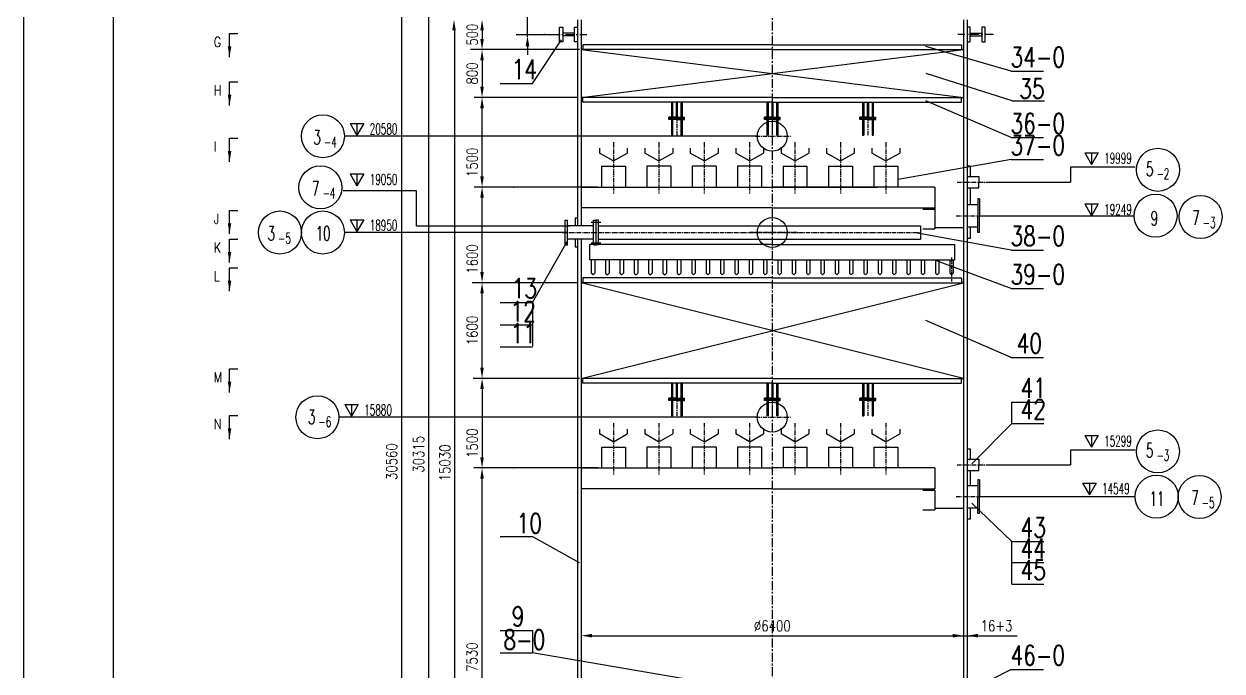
# Model space of a CAD drawing. Extents: x -776 to -173, y 628 to 1469.
# Drawn here: x -776.5 to -442.2, y 1100 to 1280.4 of the extents above; entities that cross this region are included whole.
import ezdxf
from ezdxf.enums import TextEntityAlignment as Align

# ---------------------------------------------------------------- set-up
doc = ezdxf.new("R2010")
doc.units = 0
doc.header["$MEASUREMENT"] = 0
for name, pattern in [('1', [8, 4, 4]), ('CENTER', [2, 1.25, -0.25, 0.25, -0.25]), ('CENTERX2', [4, 2.5, -0.5, 0.5, -0.5]), ('HIDDEN', [7, 5, -2])]:
    doc.linetypes.add(name, pattern=pattern)
doc.layers.get('0').update_dxf_attribs({"linetype": 'CONTINUOUS'})
doc.layers.get('DEFPOINTS').update_dxf_attribs({"linetype": 'CONTINUOUS'})
for name, color, linetype in [('1', 1, 'CENTER'), ('4', 2, 'CONTINUOUS'), ('_TEXT', 3, 'CONTINUOUS'), ('CENTER', 1, 'CENTER')]:
    doc.layers.add(name, color=color, linetype=linetype)
doc.styles.add('HZ', font='txt', dxfattribs={"width": 0.666667, "height": 3.5, "bigfont": 'hztxt'})
doc.styles.add('HZ5', font='romans.shx', dxfattribs={"width": 0.75, "bigfont": 'hz5.shx'})
doc.styles.add('ROMANS', font='romans', dxfattribs={"width": 0.8, "bigfont": 'hz5'})
doc.dimstyles.new('60', dxfattribs={"dimtxt": 3.5, "dimasz": 3, "dimexe": 1, "dimexo": 1, "dimgap": 1, "dimtad": 1, "dimdec": 0, "dimlfac": 60, "dimzin": 0, "dimdsep": 46, "dimtxsty": 'HZ5', "dimcen": 0.09, "dimadec": 0, "dimazin": 0, "dimtfac": 1, "dimtofl": 0, "dimtmove": 0, "dimatfit": 3, "dimfxl": 0, "dimtolj": 1, "dimtzin": 0, "dimarcsym": 0})

msp = doc.modelspace()

# ---------------------------------------------------------------- linework, layer by layer
for p, q in [((-751.49, 637.83), (-751.49, 1458.83)), ((-622.03, 1281.61), (-622.03, 1224.1)), ((-621.03, 1281.61), (-621.03, 1224.1)), ((-514.36, 1281.61), (-514.36, 1031.13)), ((-513.36, 1281.61), (-513.36, 1031.13)), ((-567.69, 1274.61), (-620.53, 1274.61)), ((-567.69, 1274.61), (-620.53, 1274.61)), ((-620.53, 1274.61), (-620.53, 1273.27)), ((-567.69, 1274.61), (-514.86, 1274.61)), ((-567.69, 1274.61), (-514.86, 1274.61)), ((-514.86, 1274.61), (-514.86, 1273.27)), ((-621.03, 1273.27), (-514.36, 1259.94)), ((-621.03, 1259.94), (-514.36, 1273.27)), ((-567.69, 1273.27), (-621.03, 1273.27)), ((-567.69, 1273.27), (-514.36, 1273.27)), ((-567.69, 1259.94), (-621.03, 1259.94)), ((-567.69, 1259.94), (-621.03, 1259.94)), ((-620.53, 1258.61), (-620.53, 1259.94)), ((-567.69, 1258.61), (-620.53, 1258.61)), ((-595.86, 1258.61), (-595.86, 1254.44)), ((-595.53, 1258.61), (-595.53, 1254.44)), ((-594.53, 1258.61), (-594.53, 1254.44)), ((-594.19, 1258.61), (-594.19, 1254.44)), ((-593.19, 1258.61), (-593.19, 1254.44)), ((-592.86, 1258.61), (-592.86, 1254.44)), ((-569.19, 1258.61), (-569.19, 1254.44)), ((-568.86, 1258.61), (-568.86, 1254.44)), ((-567.86, 1258.61), (-567.86, 1254.44)), ((-567.69, 1259.94), (-514.36, 1259.94)), ((-567.69, 1259.94), (-514.36, 1259.94)), ((-567.69, 1258.61), (-514.86, 1258.61)), ((-567.53, 1258.61), (-567.53, 1254.44)), ((-566.53, 1258.61), (-566.53, 1254.44)), ((-566.19, 1258.61), (-566.19, 1254.44)), ((-542.53, 1258.61), (-542.53, 1254.44)), ((-542.19, 1258.61), (-542.19, 1254.44)), ((-541.19, 1258.61), (-541.19, 1254.44)), ((-540.86, 1258.61), (-540.86, 1254.44)), ((-539.86, 1258.61), (-539.86, 1254.44)), ((-539.53, 1258.61), (-539.53, 1254.44)), ((-514.86, 1258.61), (-514.86, 1259.94)), ((-596.56, 1253.77), (-596.56, 1254.44)), ((-594.36, 1254.44), (-596.56, 1254.44)), ((-594.36, 1254.11), (-596.56, 1254.11)), ((-594.36, 1253.77), (-596.56, 1253.77)), ((-595.86, 1253.77), (-595.86, 1249.44)), ((-595.53, 1253.77), (-595.53, 1249.44)), ((-594.36, 1254.44), (-592.16, 1254.44)), ((-594.36, 1254.11), (-592.16, 1254.11)), ((-594.36, 1253.77), (-592.16, 1253.77)), ((-593.19, 1253.77), (-593.19, 1249.44)), ((-592.86, 1253.77), (-592.86, 1249.44)), ((-592.16, 1253.77), (-592.16, 1254.44)), ((-567.69, 1254.44), (-569.9, 1254.44)), ((-569.9, 1253.77), (-569.9, 1254.44)), ((-567.69, 1254.11), (-569.9, 1254.11)), ((-567.69, 1253.77), (-569.9, 1253.77)), ((-569.19, 1253.77), (-569.19, 1249.44)), ((-568.86, 1253.77), (-568.86, 1249.44)), ((-567.69, 1254.44), (-565.49, 1254.44)), ((-567.69, 1254.11), (-565.49, 1254.11)), ((-567.69, 1253.77), (-565.49, 1253.77)), ((-566.53, 1253.77), (-566.53, 1249.44)), ((-566.19, 1253.77), (-566.19, 1249.44)), ((-565.49, 1253.77), (-565.49, 1254.44)), ((-541.03, 1254.44), (-543.23, 1254.44)), ((-543.23, 1253.77), (-543.23, 1254.44)), ((-541.03, 1254.11), (-543.23, 1254.11)), ((-541.03, 1253.77), (-543.23, 1253.77)), ((-542.53, 1253.77), (-542.53, 1249.44)), ((-542.19, 1253.77), (-542.19, 1249.44)), ((-541.03, 1254.44), (-538.82, 1254.44)), ((-541.03, 1254.11), (-538.82, 1254.11)), ((-541.03, 1253.77), (-538.82, 1253.77)), ((-539.86, 1253.77), (-539.86, 1249.44)), ((-539.53, 1253.77), (-539.53, 1249.44)), ((-538.82, 1253.77), (-538.82, 1254.44)), ((-595.53, 1249.44), (-595.86, 1249.44)), ((-592.86, 1249.44), (-593.19, 1249.44)), ((-568.86, 1249.44), (-569.19, 1249.44)), ((-566.19, 1249.44), (-566.53, 1249.44)), ((-542.53, 1249.44), (-542.19, 1249.44)), ((-539.86, 1249.44), (-539.53, 1249.44)), ((-615.9, 1245.77), (-615.9, 1244.44)), ((-612.07, 1242.23), (-615.9, 1244.44)), ((-611.98, 1242.23), (-608.15, 1244.44)), ((-608.15, 1245.77), (-608.15, 1244.44)), ((-603.23, 1245.77), (-603.23, 1244.44)), ((-599.4, 1242.23), (-603.23, 1244.44)), ((-599.32, 1242.23), (-595.48, 1244.44)), ((-595.48, 1245.77), (-595.48, 1244.44)), ((-590.57, 1245.77), (-590.57, 1244.44)), ((-586.73, 1242.23), (-590.57, 1244.44)), ((-586.65, 1242.23), (-582.82, 1244.44)), ((-582.82, 1245.77), (-582.82, 1244.44)), ((-577.9, 1245.77), (-577.9, 1244.44)), ((-574.07, 1242.23), (-577.9, 1244.44)), ((-573.98, 1242.23), (-570.15, 1244.44)), ((-570.15, 1245.77), (-570.15, 1244.44)), ((-565.23, 1245.77), (-565.23, 1244.44)), ((-561.4, 1242.23), (-565.23, 1244.44)), ((-561.32, 1242.23), (-557.48, 1244.44)), ((-557.48, 1245.77), (-557.48, 1244.44)), ((-552.57, 1245.77), (-552.57, 1244.44)), ((-548.73, 1242.23), (-552.57, 1244.44)), ((-548.65, 1242.23), (-544.82, 1244.44)), ((-544.82, 1245.77), (-544.82, 1244.44)), ((-539.9, 1245.77), (-539.9, 1244.44)), ((-536.07, 1242.23), (-539.9, 1244.44)), ((-535.98, 1242.23), (-532.15, 1244.44)), ((-532.15, 1245.77), (-532.15, 1244.44)), ((-615.36, 1240.77), (-615.36, 1234.94)), ((-615.36, 1240.77), (-608.69, 1240.77)), ((-608.69, 1240.77), (-608.69, 1234.94)), ((-596.03, 1240.77), (-602.69, 1240.77)), ((-602.69, 1240.77), (-602.69, 1234.94)), ((-596.03, 1240.77), (-596.03, 1234.94)), ((-583.36, 1240.77), (-590.03, 1240.77)), ((-590.03, 1240.77), (-590.03, 1234.94)), ((-583.36, 1240.77), (-583.36, 1234.94)), ((-570.69, 1240.77), (-577.36, 1240.77)), ((-577.36, 1240.77), (-577.36, 1234.94)), ((-570.69, 1240.77), (-570.69, 1234.94)), ((-564.69, 1240.77), (-564.69, 1234.94)), ((-564.69, 1240.77), (-558.03, 1240.77)), ((-558.03, 1240.77), (-558.03, 1234.94)), ((-552.03, 1240.77), (-545.36, 1240.77)), ((-552.03, 1240.77), (-552.03, 1234.94)), ((-545.36, 1240.77), (-545.36, 1234.94)), ((-539.36, 1240.77), (-532.69, 1240.77)), ((-539.36, 1240.77), (-539.36, 1234.94)), ((-532.69, 1240.77), (-532.69, 1234.94)), ((-513.36, 1237.92), (-510.07, 1237.92)), ((-513.36, 1237.92), (-510.07, 1237.92)), ((-510.07, 1237.92), (-510.07, 1236.34)), ((-621.03, 1234.94), (-567.69, 1234.94)), ((-621.03, 1234.94), (-621.03, 1229.11)), ((-615.96, 1234.94), (-538.3, 1234.94)), ((-522.36, 1234.94), (-567.69, 1234.94)), ((-522.36, 1234.94), (-522.36, 1229.11)), ((-513.36, 1234.76), (-510.07, 1234.76)), ((-513.36, 1234.76), (-510.07, 1234.76)), ((-510.07, 1234.76), (-510.07, 1236.34)), ((-510.36, 1231.65), (-510.36, 1226.95)), ((-509.86, 1231.65), (-510.36, 1231.65)), ((-509.86, 1231.65), (-509.86, 1226.95)), ((-567.69, 1229.11), (-621.03, 1229.11)), ((-567.69, 1229.11), (-522.36, 1229.11)), ((-525.69, 1228.77), (-522.36, 1228.77)), ((-522.36, 1229.11), (-522.36, 1223.27)), ((-513.36, 1230.09), (-510.36, 1230.09)), ((-510.36, 1222.25), (-510.36, 1226.95)), ((-509.86, 1222.25), (-509.86, 1226.95)), ((-625.53, 1218.82), (-625.53, 1225.73)), ((-625.53, 1225.73), (-624.83, 1225.73)), ((-624.83, 1218.82), (-624.83, 1225.73)), ((-617.56, 1224.1), (-624.83, 1224.1)), ((-617.56, 1218.82), (-617.56, 1225.73)), ((-617.56, 1225.73), (-616.86, 1225.73)), ((-616.86, 1218.82), (-616.86, 1225.73)), ((-616.86, 1218.82), (-616.86, 1225.73)), ((-616.16, 1225.73), (-616.86, 1225.73)), ((-616.16, 1218.82), (-616.16, 1225.73)), ((-616.16, 1224.1), (-526.36, 1224.1)), ((-526.36, 1224.1), (-526.36, 1220.45)), ((-514.36, 1223.62), (-522.36, 1223.62)), ((-513.36, 1223.81), (-510.36, 1223.81)), ((-617.56, 1220.45), (-624.83, 1220.45)), ((-622.03, 1220.45), (-622.03, 1031.13)), ((-621.03, 1220.45), (-621.03, 1031.13)), ((-616.16, 1220.45), (-526.36, 1220.45)), ((-525.69, 1223.27), (-522.36, 1223.27)), ((-509.86, 1222.25), (-510.36, 1222.25)), ((-625.53, 1218.82), (-624.83, 1218.82)), ((-567.69, 1218.94), (-618.65, 1218.94)), ((-618.65, 1214.61), (-618.65, 1218.94)), ((-617.56, 1218.82), (-616.86, 1218.82)), ((-616.16, 1218.82), (-616.86, 1218.82)), ((-567.69, 1218.94), (-516.74, 1218.94)), ((-516.74, 1214.61), (-516.74, 1218.94)), ((-567.69, 1214.61), (-618.65, 1214.61)), ((-618.19, 1214.61), (-618.19, 1210.94)), ((-617.19, 1214.61), (-617.19, 1210.94)), ((-614.19, 1214.61), (-614.19, 1210.94)), ((-613.19, 1214.61), (-613.19, 1210.94)), ((-610.19, 1214.61), (-610.19, 1210.94)), ((-609.19, 1214.61), (-609.19, 1210.94)), ((-606.19, 1214.61), (-606.19, 1210.94)), ((-605.19, 1214.61), (-605.19, 1210.94)), ((-602.19, 1214.61), (-602.19, 1210.94)), ((-601.19, 1214.61), (-601.19, 1210.94)), ((-598.19, 1214.61), (-598.19, 1210.94)), ((-597.19, 1214.61), (-597.19, 1210.94)), ((-594.19, 1214.61), (-594.19, 1210.94)), ((-593.19, 1214.61), (-593.19, 1210.94)), ((-590.19, 1214.61), (-590.19, 1210.94)), ((-589.19, 1214.61), (-589.19, 1210.94)), ((-586.19, 1214.61), (-586.19, 1210.94)), ((-585.19, 1214.61), (-585.19, 1210.94)), ((-582.19, 1214.61), (-582.19, 1210.94)), ((-581.19, 1214.61), (-581.19, 1210.94)), ((-578.19, 1214.61), (-578.19, 1210.94)), ((-577.19, 1214.61), (-577.19, 1210.94)), ((-574.19, 1214.61), (-574.19, 1210.94)), ((-573.19, 1214.61), (-573.19, 1210.94)), ((-570.19, 1214.61), (-570.19, 1210.94)), ((-569.19, 1214.61), (-569.19, 1210.94)), ((-567.69, 1214.61), (-516.74, 1214.61)), ((-566.19, 1214.61), (-566.19, 1210.94)), ((-565.19, 1214.61), (-565.19, 1210.94)), ((-562.19, 1214.61), (-562.19, 1210.94)), ((-561.19, 1214.61), (-561.19, 1210.94)), ((-558.19, 1214.61), (-558.19, 1210.94)), ((-557.19, 1214.61), (-557.19, 1210.94)), ((-554.19, 1214.61), (-554.19, 1210.94)), ((-553.19, 1214.61), (-553.19, 1210.94)), ((-550.19, 1214.61), (-550.19, 1210.94)), ((-549.19, 1214.61), (-549.19, 1210.94)), ((-546.19, 1214.61), (-546.19, 1210.94)), ((-545.19, 1214.61), (-545.19, 1210.94)), ((-542.19, 1214.61), (-542.19, 1210.94)), ((-541.19, 1214.61), (-541.19, 1210.94)), ((-538.19, 1214.61), (-538.19, 1210.94)), ((-537.19, 1214.61), (-537.19, 1210.94)), ((-534.19, 1214.61), (-534.19, 1210.94)), ((-533.19, 1214.61), (-533.19, 1210.94)), ((-530.19, 1214.61), (-530.19, 1210.94)), ((-529.19, 1214.61), (-529.19, 1210.94)), ((-526.19, 1214.61), (-526.19, 1210.94)), ((-525.19, 1214.61), (-525.19, 1210.94)), ((-522.19, 1214.61), (-522.19, 1210.94)), ((-521.19, 1214.61), (-521.19, 1210.94)), ((-518.19, 1214.61), (-518.19, 1210.94)), ((-517.19, 1214.61), (-517.19, 1210.94)), ((-617.69, 1210.44), (-618.19, 1210.94)), ((-617.19, 1210.94), (-617.69, 1210.44)), ((-614.19, 1210.94), (-613.69, 1210.44)), ((-613.69, 1210.44), (-613.19, 1210.94)), ((-610.19, 1210.94), (-609.69, 1210.44)), ((-609.69, 1210.44), (-609.19, 1210.94)), ((-606.19, 1210.94), (-605.69, 1210.44)), ((-605.69, 1210.44), (-605.19, 1210.94)), ((-602.19, 1210.94), (-601.69, 1210.44)), ((-601.69, 1210.44), (-601.19, 1210.94)), ((-598.19, 1210.94), (-597.69, 1210.44)), ((-597.69, 1210.44), (-597.19, 1210.94)), ((-594.19, 1210.94), (-593.69, 1210.44)), ((-593.69, 1210.44), (-593.19, 1210.94)), ((-590.19, 1210.94), (-589.69, 1210.44)), ((-589.69, 1210.44), (-589.19, 1210.94)), ((-586.19, 1210.94), (-585.69, 1210.44)), ((-585.69, 1210.44), (-585.19, 1210.94)), ((-582.19, 1210.94), (-581.69, 1210.44)), ((-581.69, 1210.44), (-581.19, 1210.94)), ((-578.19, 1210.94), (-577.69, 1210.44)), ((-577.69, 1210.44), (-577.19, 1210.94)), ((-574.19, 1210.94), (-573.69, 1210.44)), ((-573.69, 1210.44), (-573.19, 1210.94)), ((-570.19, 1210.94), (-569.69, 1210.44)), ((-569.69, 1210.44), (-569.19, 1210.94)), ((-565.69, 1210.44), (-566.19, 1210.94)), ((-565.19, 1210.94), (-565.69, 1210.44)), ((-561.69, 1210.44), (-562.19, 1210.94)), ((-561.19, 1210.94), (-561.69, 1210.44)), ((-557.69, 1210.44), (-558.19, 1210.94)), ((-557.19, 1210.94), (-557.69, 1210.44)), ((-553.69, 1210.44), (-554.19, 1210.94)), ((-553.19, 1210.94), (-553.69, 1210.44)), ((-549.69, 1210.44), (-550.19, 1210.94)), ((-549.19, 1210.94), (-549.69, 1210.44)), ((-545.69, 1210.44), (-546.19, 1210.94)), ((-545.19, 1210.94), (-545.69, 1210.44)), ((-541.69, 1210.44), (-542.19, 1210.94)), ((-541.19, 1210.94), (-541.69, 1210.44)), ((-537.69, 1210.44), (-538.19, 1210.94)), ((-537.19, 1210.94), (-537.69, 1210.44)), ((-533.69, 1210.44), (-534.19, 1210.94)), ((-533.19, 1210.94), (-533.69, 1210.44)), ((-529.69, 1210.44), (-530.19, 1210.94)), ((-529.19, 1210.94), (-529.69, 1210.44)), ((-525.69, 1210.44), (-526.19, 1210.94)), ((-525.19, 1210.94), (-525.69, 1210.44)), ((-521.69, 1210.44), (-522.19, 1210.94)), ((-521.19, 1210.94), (-521.69, 1210.44)), ((-518.19, 1210.94), (-517.69, 1210.44)), ((-517.69, 1210.44), (-517.19, 1210.94)), ((-621.03, 1181.61), (-514.36, 1208.27)), ((-514.36, 1181.61), (-621.03, 1208.27)), ((-567.69, 1208.27), (-621.03, 1208.27)), ((-567.69, 1208.27), (-621.03, 1208.27)), ((-567.69, 1208.27), (-621.03, 1208.27)), ((-567.69, 1208.27), (-621.03, 1208.27)), ((-567.69, 1208.27), (-621.03, 1208.27)), ((-567.69, 1209.61), (-620.53, 1209.61)), ((-620.53, 1209.61), (-620.53, 1208.27)), ((-567.69, 1209.61), (-514.86, 1209.61)), ((-567.69, 1208.27), (-514.36, 1208.27)), ((-514.86, 1209.61), (-514.86, 1208.27)), ((-567.69, 1181.61), (-621.03, 1181.61)), ((-567.69, 1181.61), (-621.03, 1181.61)), ((-567.69, 1181.61), (-621.03, 1181.61)), ((-567.69, 1181.61), (-621.03, 1181.61)), ((-620.53, 1180.27), (-620.53, 1181.61)), ((-567.69, 1180.27), (-620.53, 1180.27)), ((-595.86, 1180.27), (-595.86, 1176.11)), ((-595.53, 1180.27), (-595.53, 1176.11)), ((-594.53, 1180.27), (-594.53, 1176.11)), ((-594.19, 1180.27), (-594.19, 1176.11)), ((-593.19, 1180.27), (-593.19, 1176.11)), ((-592.86, 1180.27), (-592.86, 1176.11)), ((-569.19, 1180.27), (-569.19, 1176.11)), ((-568.86, 1180.27), (-568.86, 1176.11)), ((-567.86, 1180.27), (-567.86, 1176.11)), ((-567.69, 1181.61), (-514.36, 1181.61)), ((-567.69, 1181.61), (-514.36, 1181.61)), ((-567.69, 1181.61), (-514.36, 1181.61)), ((-567.69, 1181.61), (-514.36, 1181.61)), ((-567.69, 1180.27), (-514.86, 1180.27)), ((-567.53, 1180.27), (-567.53, 1176.11)), ((-566.53, 1180.27), (-566.53, 1176.11)), ((-566.19, 1180.27), (-566.19, 1176.11)), ((-542.53, 1180.27), (-542.53, 1176.11)), ((-542.19, 1180.27), (-542.19, 1176.11)), ((-541.19, 1180.27), (-541.19, 1176.11)), ((-540.86, 1180.27), (-540.86, 1176.11)), ((-539.86, 1180.27), (-539.86, 1176.11)), ((-539.53, 1180.27), (-539.53, 1176.11)), ((-514.86, 1180.27), (-514.86, 1181.61)), ((-596.56, 1175.44), (-596.56, 1176.11)), ((-594.36, 1176.11), (-596.56, 1176.11)), ((-594.36, 1175.77), (-596.56, 1175.77)), ((-594.36, 1175.44), (-596.56, 1175.44)), ((-595.86, 1175.44), (-595.86, 1171.11)), ((-595.53, 1175.44), (-595.53, 1171.11)), ((-594.36, 1176.11), (-592.16, 1176.11)), ((-594.36, 1175.77), (-592.16, 1175.77)), ((-594.36, 1175.44), (-592.16, 1175.44)), ((-593.19, 1175.44), (-593.19, 1171.11)), ((-592.86, 1175.44), (-592.86, 1171.11)), ((-592.16, 1175.44), (-592.16, 1176.11)), ((-567.69, 1176.11), (-569.9, 1176.11)), ((-569.9, 1175.44), (-569.9, 1176.11)), ((-567.69, 1175.77), (-569.9, 1175.77)), ((-567.69, 1175.44), (-569.9, 1175.44)), ((-569.19, 1175.44), (-569.19, 1171.11)), ((-568.86, 1175.44), (-568.86, 1171.11)), ((-567.69, 1176.11), (-565.49, 1176.11)), ((-567.69, 1175.77), (-565.49, 1175.77)), ((-567.69, 1175.44), (-565.49, 1175.44)), ((-566.53, 1175.44), (-566.53, 1171.11)), ((-566.19, 1175.44), (-566.19, 1171.11)), ((-565.49, 1175.44), (-565.49, 1176.11)), ((-543.23, 1175.44), (-543.23, 1176.11)), ((-541.03, 1176.11), (-543.23, 1176.11)), ((-541.03, 1175.77), (-543.23, 1175.77)), ((-541.03, 1175.44), (-543.23, 1175.44)), ((-542.53, 1175.44), (-542.53, 1171.11)), ((-542.19, 1175.44), (-542.19, 1171.11)), ((-541.03, 1176.11), (-538.82, 1176.11)), ((-541.03, 1175.77), (-538.82, 1175.77)), ((-541.03, 1175.44), (-538.82, 1175.44)), ((-539.86, 1175.44), (-539.86, 1171.11)), ((-539.53, 1175.44), (-539.53, 1171.11)), ((-538.82, 1175.44), (-538.82, 1176.11)), ((-595.53, 1171.11), (-595.86, 1171.11)), ((-592.86, 1171.11), (-593.19, 1171.11)), ((-568.86, 1171.11), (-569.19, 1171.11)), ((-566.19, 1171.11), (-566.53, 1171.11)), ((-542.53, 1171.11), (-542.19, 1171.11)), ((-539.86, 1171.11), (-539.53, 1171.11)), ((-615.9, 1167.44), (-615.9, 1166.11)), ((-608.15, 1167.44), (-608.15, 1166.11)), ((-603.23, 1167.44), (-603.23, 1166.11)), ((-595.48, 1167.44), (-595.48, 1166.11)), ((-590.57, 1167.44), (-590.57, 1166.11)), ((-582.82, 1167.44), (-582.82, 1166.11)), ((-577.9, 1167.44), (-577.9, 1166.11)), ((-570.15, 1167.44), (-570.15, 1166.11)), ((-565.23, 1167.44), (-565.23, 1166.11)), ((-557.48, 1167.44), (-557.48, 1166.11)), ((-552.57, 1167.44), (-552.57, 1166.11)), ((-544.82, 1167.44), (-544.82, 1166.11)), ((-539.9, 1167.44), (-539.9, 1166.11)), ((-532.15, 1167.44), (-532.15, 1166.11)), ((-612.07, 1163.89), (-615.9, 1166.11)), ((-611.98, 1163.89), (-608.15, 1166.11)), ((-599.4, 1163.89), (-603.23, 1166.11)), ((-599.32, 1163.89), (-595.48, 1166.11)), ((-586.73, 1163.89), (-590.57, 1166.11)), ((-586.65, 1163.89), (-582.82, 1166.11)), ((-574.07, 1163.89), (-577.9, 1166.11)), ((-573.98, 1163.89), (-570.15, 1166.11)), ((-561.4, 1163.89), (-565.23, 1166.11)), ((-561.32, 1163.89), (-557.48, 1166.11)), ((-548.73, 1163.89), (-552.57, 1166.11)), ((-548.65, 1163.89), (-544.82, 1166.11)), ((-536.07, 1163.89), (-539.9, 1166.11)), ((-535.98, 1163.89), (-532.15, 1166.11)), ((-615.36, 1162.44), (-615.36, 1156.61)), ((-615.36, 1162.44), (-608.69, 1162.44)), ((-608.69, 1162.44), (-608.69, 1156.61)), ((-596.03, 1162.44), (-602.69, 1162.44)), ((-602.69, 1162.44), (-602.69, 1156.61)), ((-596.03, 1162.44), (-596.03, 1156.61)), ((-583.36, 1162.44), (-590.03, 1162.44)), ((-590.03, 1162.44), (-590.03, 1156.61)), ((-583.36, 1162.44), (-583.36, 1156.61)), ((-577.36, 1162.44), (-577.36, 1156.61)), ((-570.69, 1162.44), (-577.36, 1162.44)), ((-570.69, 1162.44), (-570.69, 1156.61)), ((-564.69, 1162.44), (-564.69, 1156.61)), ((-564.69, 1162.44), (-558.03, 1162.44)), ((-558.03, 1162.44), (-558.03, 1156.61)), ((-552.03, 1162.44), (-552.03, 1156.61)), ((-552.03, 1162.44), (-545.36, 1162.44)), ((-545.36, 1162.44), (-545.36, 1156.61)), ((-539.36, 1162.44), (-532.69, 1162.44)), ((-539.36, 1162.44), (-539.36, 1156.61)), ((-532.69, 1162.44), (-532.69, 1156.61)), ((-513.36, 1159.05), (-510.07, 1159.05)), ((-513.36, 1159.05), (-510.07, 1159.05)), ((-510.07, 1159.05), (-510.07, 1157.47)), ((-510.07, 1155.89), (-510.07, 1157.47)), ((-621.03, 1156.61), (-567.69, 1156.61)), ((-621.03, 1156.61), (-621.03, 1150.77)), ((-522.36, 1156.61), (-567.69, 1156.61)), ((-522.36, 1156.61), (-522.36, 1150.77)), ((-513.36, 1155.89), (-510.07, 1155.89)), ((-513.36, 1155.89), (-510.07, 1155.89)), ((-510.36, 1153.31), (-510.36, 1148.62)), ((-509.86, 1153.31), (-510.36, 1153.31)), ((-509.86, 1153.31), (-509.86, 1148.62)), ((-567.69, 1150.77), (-621.03, 1150.77)), ((-567.69, 1150.77), (-522.36, 1150.77)), ((-525.69, 1150.43), (-522.36, 1150.43)), ((-522.36, 1150.43), (-522.36, 1144.94)), ((-513.36, 1151.76), (-510.36, 1151.76)), ((-510.36, 1143.92), (-510.36, 1148.62)), ((-509.86, 1143.92), (-509.86, 1148.62)), ((-525.69, 1144.94), (-522.36, 1144.94)), ((-514.36, 1145.28), (-522.36, 1145.28)), ((-513.36, 1145.47), (-510.36, 1145.47)), ((-509.86, 1143.92), (-510.36, 1143.92))]:
    msp.add_line(p, q)
at = {"color": 6}
for p, q in [((-501.02, 1267.23), (-492.01, 1267.23)), ((-643.63, 1263.84), (-634.63, 1263.84)), ((-500.77, 1258.96), (-491.77, 1258.96)), ((-501.02, 1248.74), (-492.01, 1248.74)), ((-501.02, 1242.66), (-492.01, 1242.66)), ((-501.02, 1217.35), (-492.01, 1217.35)), ((-501.02, 1206.65), (-492.01, 1206.65)), ((-643.63, 1202.79), (-634.63, 1202.79)), ((-643.63, 1196.55), (-634.63, 1196.55)), ((-643.63, 1190.43), (-634.63, 1190.43)), ((-501.02, 1187.43), (-492.01, 1187.43)), ((-500.9, 1175.01), (-491.9, 1175.01)), ((-500.9, 1169.01), (-491.9, 1169.01)), ((-643.63, 1137.49), (-634.63, 1137.49)), ((-500.9, 1136.08), (-491.9, 1136.08)), ((-500.9, 1130.24), (-491.9, 1130.24)), ((-500.9, 1124.24), (-491.9, 1124.24)), ((-643.63, 1111.3), (-634.63, 1111.3)), ((-643.63, 1105.06), (-634.63, 1105.06)), ((-501.02, 1100.45), (-492.01, 1100.45))]:
    msp.add_line(p, q, dxfattribs=at)
at = {"color": 0, "linetype": 'ByBlock'}
for p, q in [((-621.03, 1140.31), (-621.03, 1108.85)), ((-514.36, 1128.64), (-514.36, 1108.85))]:
    msp.add_line(p, q, dxfattribs=at)
for centre in [(-567.69, 1249.11), (-567.69, 1222.27), (-567.69, 1170.77)]:
    msp.add_circle(centre, 4.17)
at = {"layer": '1'}
for p, q in [((-594.36, 1258.61), (-594.36, 1249.44)), ((-567.69, 1258.61), (-567.69, 1249.44)), ((-541.03, 1258.61), (-541.03, 1249.44)), ((-612.03, 1247.44), (-612.03, 1233.15)), ((-612.03, 1247.44), (-612.03, 1233.15)), ((-599.36, 1247.44), (-599.36, 1233.15)), ((-599.36, 1247.44), (-599.36, 1233.15)), ((-586.69, 1247.44), (-586.69, 1233.15)), ((-586.69, 1247.44), (-586.69, 1233.15)), ((-574.03, 1247.44), (-574.03, 1233.15)), ((-574.03, 1247.44), (-574.03, 1233.15)), ((-561.36, 1247.44), (-561.36, 1233.15)), ((-561.36, 1247.44), (-561.36, 1233.15)), ((-548.69, 1247.44), (-548.69, 1233.15)), ((-548.69, 1247.44), (-548.69, 1233.15)), ((-536.03, 1247.44), (-536.03, 1233.15)), ((-536.03, 1247.44), (-536.03, 1233.15)), ((-516.15, 1236.34), (-506.67, 1236.34)), ((-516.43, 1226.95), (-506.96, 1226.95)), ((-618.26, 1225.15), (-615.58, 1225.15)), ((-626.36, 1222.27), (-526.36, 1222.27)), ((-560.71, 1222.27), (-573.94, 1222.27)), ((-618.26, 1219.4), (-615.58, 1219.4)), ((-594.36, 1180.27), (-594.36, 1171.11)), ((-567.69, 1180.27), (-567.69, 1171.11)), ((-541.03, 1180.27), (-541.03, 1171.11)), ((-612.03, 1169.11), (-612.03, 1154.81)), ((-612.03, 1169.11), (-612.03, 1154.81)), ((-599.36, 1169.11), (-599.36, 1154.81)), ((-599.36, 1169.11), (-599.36, 1154.81)), ((-586.69, 1169.11), (-586.69, 1154.81)), ((-586.69, 1169.11), (-586.69, 1154.81)), ((-574.03, 1169.11), (-574.03, 1154.81)), ((-574.03, 1169.11), (-574.03, 1154.81)), ((-561.36, 1169.11), (-561.36, 1154.81)), ((-561.36, 1169.11), (-561.36, 1154.81)), ((-548.69, 1169.11), (-548.69, 1154.81)), ((-548.69, 1169.11), (-548.69, 1154.81)), ((-536.03, 1169.11), (-536.03, 1154.81)), ((-536.03, 1169.11), (-536.03, 1154.81)), ((-516.15, 1157.47), (-506.67, 1157.47)), ((-516.43, 1148.62), (-506.96, 1148.62))]:
    msp.add_line(p, q, dxfattribs=at)
at = {"layer": '4'}
for p, q in [((-776.49, 627.83), (-776.49, 1468.83)), ((-671.12, 1408.38), (-671.12, 905.04)), ((-663.62, 1408.38), (-663.62, 909.13)), ((-636, 1276.84), (-636, 1291.75)), ((-656.29, 1034.13), (-656.29, 1278.61)), ((-648.68, 1278.61), (-648.68, 1276.27)), ((-639.18, 1277.48), (-627.87, 1277.48)), ((-636, 1274.84), (-636, 1271.84)), ((-621.53, 1273.27), (-651.86, 1273.27)), ((-622.86, 1273.27), (-639.83, 1273.27)), ((-648.68, 1270.27), (-648.68, 1262.94)), ((-623.03, 1259.94), (-650.85, 1259.94)), ((-648.68, 1237.94), (-648.68, 1256.94)), ((-622.03, 1259.94), (-639.83, 1259.94)), ((-685.45, 1252.66), (-683.57, 1249.39)), ((-685.45, 1252.66), (-681.68, 1252.66)), ((-681.68, 1252.66), (-683.57, 1249.39)), ((-683.57, 1252.66), (-683.57, 1249.39)), ((-571.86, 1249.11), (-687.08, 1249.11)), ((-480.53, 1244.52), (-476.76, 1244.52)), ((-480.53, 1244.52), (-478.65, 1241.25)), ((-476.76, 1244.52), (-478.65, 1241.25)), ((-478.65, 1244.52), (-478.65, 1241.25)), ((-685.45, 1238.6), (-683.57, 1235.33)), ((-685.45, 1238.6), (-681.68, 1238.6)), ((-683.57, 1238.6), (-683.57, 1235.33)), ((-681.68, 1238.6), (-683.57, 1235.33)), ((-622.03, 1234.94), (-650.89, 1234.94)), ((-622.03, 1234.94), (-639.83, 1234.94)), ((-616.36, 1234.94), (-630.97, 1234.94)), ((-507.42, 1236.34), (-484.51, 1236.34)), ((-648.68, 1211.27), (-648.68, 1231.94)), ((-480.53, 1230.22), (-478.65, 1226.95)), ((-480.53, 1230.22), (-476.76, 1230.22)), ((-478.65, 1230.22), (-478.65, 1226.95)), ((-476.76, 1230.22), (-478.65, 1226.95)), ((-509.86, 1226.95), (-466.66, 1226.95)), ((-685.45, 1225.83), (-681.68, 1225.83)), ((-685.45, 1225.83), (-683.57, 1222.56)), ((-683.57, 1225.83), (-683.57, 1222.56)), ((-681.68, 1225.83), (-683.57, 1222.56)), ((-625.03, 1222.27), (-687.08, 1222.27)), ((-622.03, 1208.27), (-651.43, 1208.27)), ((-622.03, 1208.27), (-639.83, 1208.27)), ((-648.68, 1184.61), (-648.68, 1205.27)), ((-622.03, 1181.61), (-651.14, 1181.61)), ((-621.53, 1181.61), (-639.83, 1181.61)), ((-648.68, 1178.61), (-648.68, 1159.61)), ((-686.98, 1174.33), (-685.1, 1171.06)), ((-686.98, 1174.33), (-683.21, 1174.33)), ((-685.1, 1174.33), (-685.1, 1171.06)), ((-683.21, 1174.33), (-685.1, 1171.06)), ((-571.86, 1170.77), (-688.61, 1170.77)), ((-480.53, 1165.65), (-478.65, 1162.38)), ((-480.53, 1165.65), (-476.76, 1165.65)), ((-478.65, 1165.65), (-478.65, 1162.38)), ((-476.76, 1165.65), (-478.65, 1162.38)), ((-507.42, 1157.47), (-484.51, 1157.47)), ((-622.36, 1156.61), (-650.99, 1156.61)), ((-648.7, 1153.61), (-648.7, 1031.13)), ((-617.36, 1156.61), (-639.83, 1156.61)), ((-616.36, 1156.61), (-630.97, 1156.61)), ((-481.11, 1152.39), (-479.23, 1149.12)), ((-481.11, 1152.39), (-477.34, 1152.39)), ((-479.23, 1152.39), (-479.23, 1149.12)), ((-477.34, 1152.39), (-479.23, 1149.12)), ((-509.86, 1148.62), (-466.66, 1148.62)), ((-618.03, 1109.85), (-499.34, 1109.85))]:
    msp.add_line(p, q, dxfattribs=at)
at = {"layer": '4', "color": 1, "linetype": 'CENTERX2'}
for p, q in [((-567.69, 1421.07), (-567.69, 895.16)), ((-629.42, 1277.48), (-619.47, 1277.48)), ((-505.95, 1277.48), (-515.91, 1277.48))]:
    msp.add_line(p, q, dxfattribs=at)
at = {"layer": '4', "color": 0, "linetype": 'ByBlock'}
for p, q in [((-627.06, 1275.4), (-627.06, 1279.54)), ((-627.06, 1279.54), (-626.17, 1279.54)), ((-626.17, 1279.54), (-626.17, 1275.4)), ((-622.92, 1277.88), (-626.17, 1277.88)), ((-622.92, 1277.15), (-626.17, 1277.15)), ((-622.91, 1275.4), (-622.91, 1279.54)), ((-622.91, 1279.54), (-622.02, 1279.54)), ((-512.47, 1279.54), (-513.36, 1279.54)), ((-512.47, 1275.4), (-512.47, 1279.54)), ((-512.46, 1277.88), (-509.2, 1277.88)), ((-512.46, 1277.15), (-509.2, 1277.15)), ((-509.21, 1279.54), (-509.21, 1275.4)), ((-508.32, 1279.54), (-509.21, 1279.54)), ((-508.32, 1275.4), (-508.32, 1279.54)), ((-626.17, 1275.4), (-627.06, 1275.4)), ((-622.02, 1275.4), (-622.91, 1275.4)), ((-513.36, 1275.4), (-512.47, 1275.4)), ((-509.21, 1275.4), (-508.32, 1275.4))]:
    msp.add_line(p, q, dxfattribs=at)
at = {"layer": '4', "color": 6, "linetype": '1'}
for p, q in [((-634.63, 1263.84), (-626.54, 1275.99)), ((-501.02, 1267.23), (-524.81, 1274.09)), ((-500.77, 1258.96), (-524.8, 1266.62)), ((-501.02, 1248.74), (-524.81, 1259)), ((-501.02, 1242.66), (-532.6, 1237.06)), ((-501.02, 1217.35), (-527.73, 1222.22)), ((-634.63, 1202.79), (-624.97, 1219.75)), ((-501.02, 1206.65), (-522.62, 1214.68)), ((-634.63, 1202.79), (-634.63, 1196.66)), ((-501.02, 1187.43), (-524.81, 1197.69)), ((-634.63, 1196.66), (-634.63, 1190.54)), ((-500.9, 1169.01), (-500.9, 1175.01)), ((-500.9, 1168.99), (-512.05, 1157.8)), ((-500.9, 1136.08), (-512.05, 1146.78)), ((-634.63, 1137.49), (-621.62, 1130.22)), ((-500.9, 1130.08), (-500.9, 1136.08)), ((-500.9, 1124.24), (-500.9, 1130.24)), ((-634.63, 1111.3), (-634.63, 1105.17)), ((-634.63, 1105.17), (-570.07, 1094.09)), ((-501.02, 1100.45), (-522.62, 1089.49))]:
    msp.add_line(p, q, dxfattribs=at)
at = {"layer": '4', "color": 0, "linetype": '1'}
for p, q in [((-513.34, 1240.82), (-512.53, 1240.82)), ((-512.53, 1240.82), (-512.53, 1237.92)), ((-512.53, 1234.76), (-512.53, 1230.09)), ((-622.71, 1226.25), (-622.71, 1224.1)), ((-622.03, 1226.25), (-622.71, 1226.25)), ((-512.53, 1223.81), (-512.53, 1220.64)), ((-622.71, 1220.45), (-622.71, 1218.31)), ((-512.53, 1220.64), (-513.34, 1220.64)), ((-622.71, 1218.31), (-622.03, 1218.31)), ((-513.34, 1161.97), (-512.53, 1161.97)), ((-512.53, 1161.97), (-512.53, 1159.07)), ((-512.53, 1155.89), (-512.53, 1151.78)), ((-512.53, 1145.5), (-512.53, 1142.33)), ((-512.53, 1142.33), (-513.34, 1142.33))]:
    msp.add_line(p, q, dxfattribs=at)
at = {"layer": '4', "linetype": '1'}
for p, q in [((-466.49, 1240.48), (-484.51, 1240.48)), ((-484.51, 1240.48), (-484.51, 1236.33)), ((-666.94, 1233.88), (-687.46, 1233.88)), ((-666.94, 1224.07), (-666.94, 1233.88)), ((-624.11, 1224.07), (-666.94, 1224.07)), ((-466.49, 1161.61), (-484.51, 1161.61)), ((-484.51, 1161.61), (-484.51, 1157.46))]:
    msp.add_line(p, q, dxfattribs=at)
at = {"layer": '4'}
for centre in [(-693.08, 1249.11), (-460.09, 1239.75), (-693.79, 1234.85), (-460.77, 1226.95), (-448.21, 1226.61), (-705.08, 1222.27), (-693.08, 1222.27), (-694.61, 1170.77), (-460.11, 1161.23), (-460.46, 1148.62), (-448.48, 1148.54)]:
    msp.add_circle(centre, 6, dxfattribs=at)
for p in [(-631.13, 1277.48), (-648.68, 1273.27), (-648.68, 1259.94), (-648.68, 1259.94), (-648.68, 1234.94), (-639.82, 1234.94), (-648.68, 1208.27), (-648.68, 1156.61), (-639.82, 1156.61), (-514.36, 1109.85)]:
    msp.add_point(p, dxfattribs=at)
for points in [[(-657, 1278.61), (-656, 1278.61), (-656.5, 1281.61)], [(-649.18, 1278.61), (-648.18, 1278.61), (-648.68, 1281.61)], [(-636.5, 1274.21), (-635.5, 1274.21), (-636, 1277.21)], [(-649.18, 1276.27), (-648.18, 1276.27), (-648.68, 1273.27)], [(-649.18, 1270.27), (-648.18, 1270.27), (-648.68, 1273.27)], [(-649.18, 1262.94), (-648.18, 1262.94), (-648.68, 1259.94)], [(-649.18, 1256.94), (-648.18, 1256.94), (-648.68, 1259.94)], [(-649.18, 1237.94), (-648.18, 1237.94), (-648.68, 1234.94)], [(-649.18, 1231.94), (-648.18, 1231.94), (-648.68, 1234.94)], [(-649.18, 1211.27), (-648.18, 1211.27), (-648.68, 1208.27)], [(-649.18, 1205.27), (-648.18, 1205.27), (-648.68, 1208.27)], [(-649.18, 1184.61), (-648.18, 1184.61), (-648.68, 1181.61)], [(-649.18, 1178.61), (-648.18, 1178.61), (-648.68, 1181.61)], [(-649.18, 1159.61), (-648.18, 1159.61), (-648.68, 1156.61)], [(-649.18, 1153.61), (-648.18, 1153.61), (-648.68, 1156.61)], [(-618.03, 1110.35), (-618.03, 1109.35), (-621.03, 1109.85)], [(-517.36, 1110.35), (-517.36, 1109.35), (-514.36, 1109.85)], [(-510.29, 1110.35), (-510.29, 1109.35), (-513.29, 1109.85)]]:
    msp.add_solid(points, dxfattribs=at)
at = {"layer": 'CENTER'}
for p, q in [((-572.34, 1249.11), (-562.3, 1249.11)), ((-517.69, 1215.28), (-517.69, 1208.62)), ((-572.34, 1170.77), (-562.3, 1170.77))]:
    msp.add_line(p, q, dxfattribs=at)
at = {"layer": 'DEFPOINTS', "color": 0, "linetype": 'ByBlock'}
for p in [(-622.03, 1273.13), (-621.86, 1273.27), (-621.03, 1273.13), (-620.53, 1273.27), (-514.36, 1273.27), (-622.03, 1259.94), (-621.03, 1259.94), (-615.9, 1245.77), (-621.03, 1234.94), (-621.03, 1234.94), (-615.36, 1234.94), (-516.74, 1218.94), (-621.03, 1208.27), (-621.03, 1208.27), (-514.36, 1208.27), (-621.03, 1181.61), (-620.53, 1181.61), (-615.9, 1167.44), (-621.36, 1156.61), (-616.36, 1156.61), (-615.36, 1156.61), (-621.03, 1141.31), (-514.36, 1129.64)]:
    msp.add_point(p, dxfattribs=at)

# ---------------------------------------------------------------- texts
at = {"layer": '4', "style": 'ROMANS'}
for s, height, width, p in [('G', 2.8, 0.8, (-723.51, 1274.01)), ('H', 2.8, 0.8, (-723.51, 1260.51)), ('3', 4, 0.6, (-695.73, 1246.81)), ('I', 2.8, 0.8, (-723.51, 1244.83)), (' -4', 3, 0.6, (-694.01, 1245.95)), ('5', 4, 0.6, (-463.4, 1238.02)), (' -2', 3, 0.6, (-461.69, 1237.15)), ('7', 4, 0.6, (-696.11, 1232.61)), (' -4', 3, 0.6, (-694.39, 1231.74)), ('J', 2.8, 0.8, (-723.51, 1224.69)), ('9', 4, 0.6, (-462.11, 1224.23)), ('7', 4, 0.6, (-450.52, 1224.38)), ('3', 4, 0.6, (-708.53, 1220.02)), ('10', 4, 0.6, (-695.08, 1220.01)), (' -3', 3, 0.6, (-448.81, 1223.51)), (' -5', 3, 0.6, (-706.81, 1219.16)), ('K', 2.8, 0.8, (-723.51, 1216.7)), ('L', 2.8, 0.8, (-723.51, 1208.71)), ('M', 2.8, 0.8, (-723.51, 1180.52)), ('N', 2.8, 0.8, (-723.51, 1167.48)), ('3', 4, 0.6, (-697.25, 1168.87)), (' -6', 3, 0.6, (-695.53, 1168.01)), ('5', 4, 0.6, (-463.42, 1159.5)), (' -3', 3, 0.6, (-461.7, 1158.63)), ('11', 4, 0.6, (-462.45, 1146.04)), ('7', 4, 0.6, (-450.8, 1146.31)), (' -5', 3, 0.6, (-449.08, 1145.44))]:
    msp.add_text(s, height=height, dxfattribs=dict(at, width=width)).set_placement(p)
at = {"layer": '4', "style": 'ROMANS', "width": 0.6}
for s, p in [('20580', (-676.16, 1249.63)), ('19999', (-471.24, 1241.49)), ('19050', (-676.16, 1235.57)), ('19249', (-471.24, 1227.19)), ('18950', (-676.16, 1222.79)), ('15880', (-677.69, 1171.29)), ('15299', (-471.24, 1162.62)), ('14549', (-471.82, 1149.35))]:
    msp.add_text(s, height=3, dxfattribs=at).set_placement(p, align=Align.CENTER)
at = {"layer": '4', "char_height": 3, "width": 0.6, "attachment_point": 5, "rotation": 90, "style": 'ROMANS'}
for s, insert in [('\\A1;500', (-651.43, 1277.44)), ('\\A1;800', (-651.43, 1266.61)), ('\\A1;1500', (-651.43, 1241.84)), ('\\A1;1600', (-651.43, 1214.89)), ('\\A1;1600', (-651.43, 1194.94)), ('\\A1;1500', (-651.43, 1163.51)), ('\\A1;30315', (-666.37, 1160.42)), ('\\A1;30560', (-673.87, 1158.38)), ('\\A1;15030', (-659.04, 1158.03)), ('7530', (-651.45, 1103.86))]:
    msp.add_mtext(s, dxfattribs=dict(at, insert=insert))
at = {"layer": '4', "char_height": 3, "attachment_point": 5, "style": 'ROMANS'}
for s, insert in [('\\A1;∅6400', (-567.69, 1112.6)), ('16+3', (-505.13, 1112.6))]:
    msp.add_mtext(s, dxfattribs=dict(at, insert=insert))
at = {"layer": '_TEXT', "linetype": 'HIDDEN', "style": 'HZ', "width": 0.75}
for s, p in [('34-0', (-501.23, 1268.41)), ('14', (-640.4, 1265.02)), ('35', (-498.79, 1259.65)), ('36-0', (-501.23, 1249.92)), ('37-0', (-501.23, 1243.84)), ('38-0', (-501.23, 1218.53)), ('39-0', (-501.23, 1207.83)), ('13', (-640.4, 1203.97)), ('12', (-640.75, 1197.5)), ('11', (-640.75, 1191.38)), ('40', (-499.52, 1188.61)), ('41', (-498.42, 1176.19)), ('42', (-498.42, 1170.19)), (' 10 ', (-642.71, 1138.44)), ('43', (-498.42, 1137.26)), ('44', (-498.42, 1131.42)), ('45', (-498.42, 1125.42)), ('9', (-640.4, 1112.48)), ('8-0', (-642.71, 1106.01)), ('46-0', (-501.23, 1101.63))]:
    msp.add_text(s, height=5.5, dxfattribs=at).set_placement(p)

# ---------------------------------------------------------------- leaders
at = {"layer": '4'}
for points in [[(-719.13, 1271.19), (-719.13, 1277.76), (-716.83, 1277.76)], [(-719.13, 1257.69), (-719.13, 1264.26), (-716.83, 1264.26)], [(-719.13, 1242.01), (-719.13, 1248.58), (-716.83, 1248.58)], [(-719.13, 1221.87), (-719.13, 1228.45), (-716.83, 1228.45)], [(-719.13, 1213.88), (-719.13, 1220.45), (-716.83, 1220.45)], [(-719.13, 1205.88), (-719.13, 1212.46), (-716.83, 1212.46)], [(-719.13, 1177.69), (-719.13, 1184.27), (-716.83, 1184.27)], [(-719.13, 1164.65), (-719.13, 1171.23), (-716.83, 1171.23)]]:
    msp.add_leader(points, dimstyle='60', dxfattribs=at)

doc.saveas('drawing.dxf')
